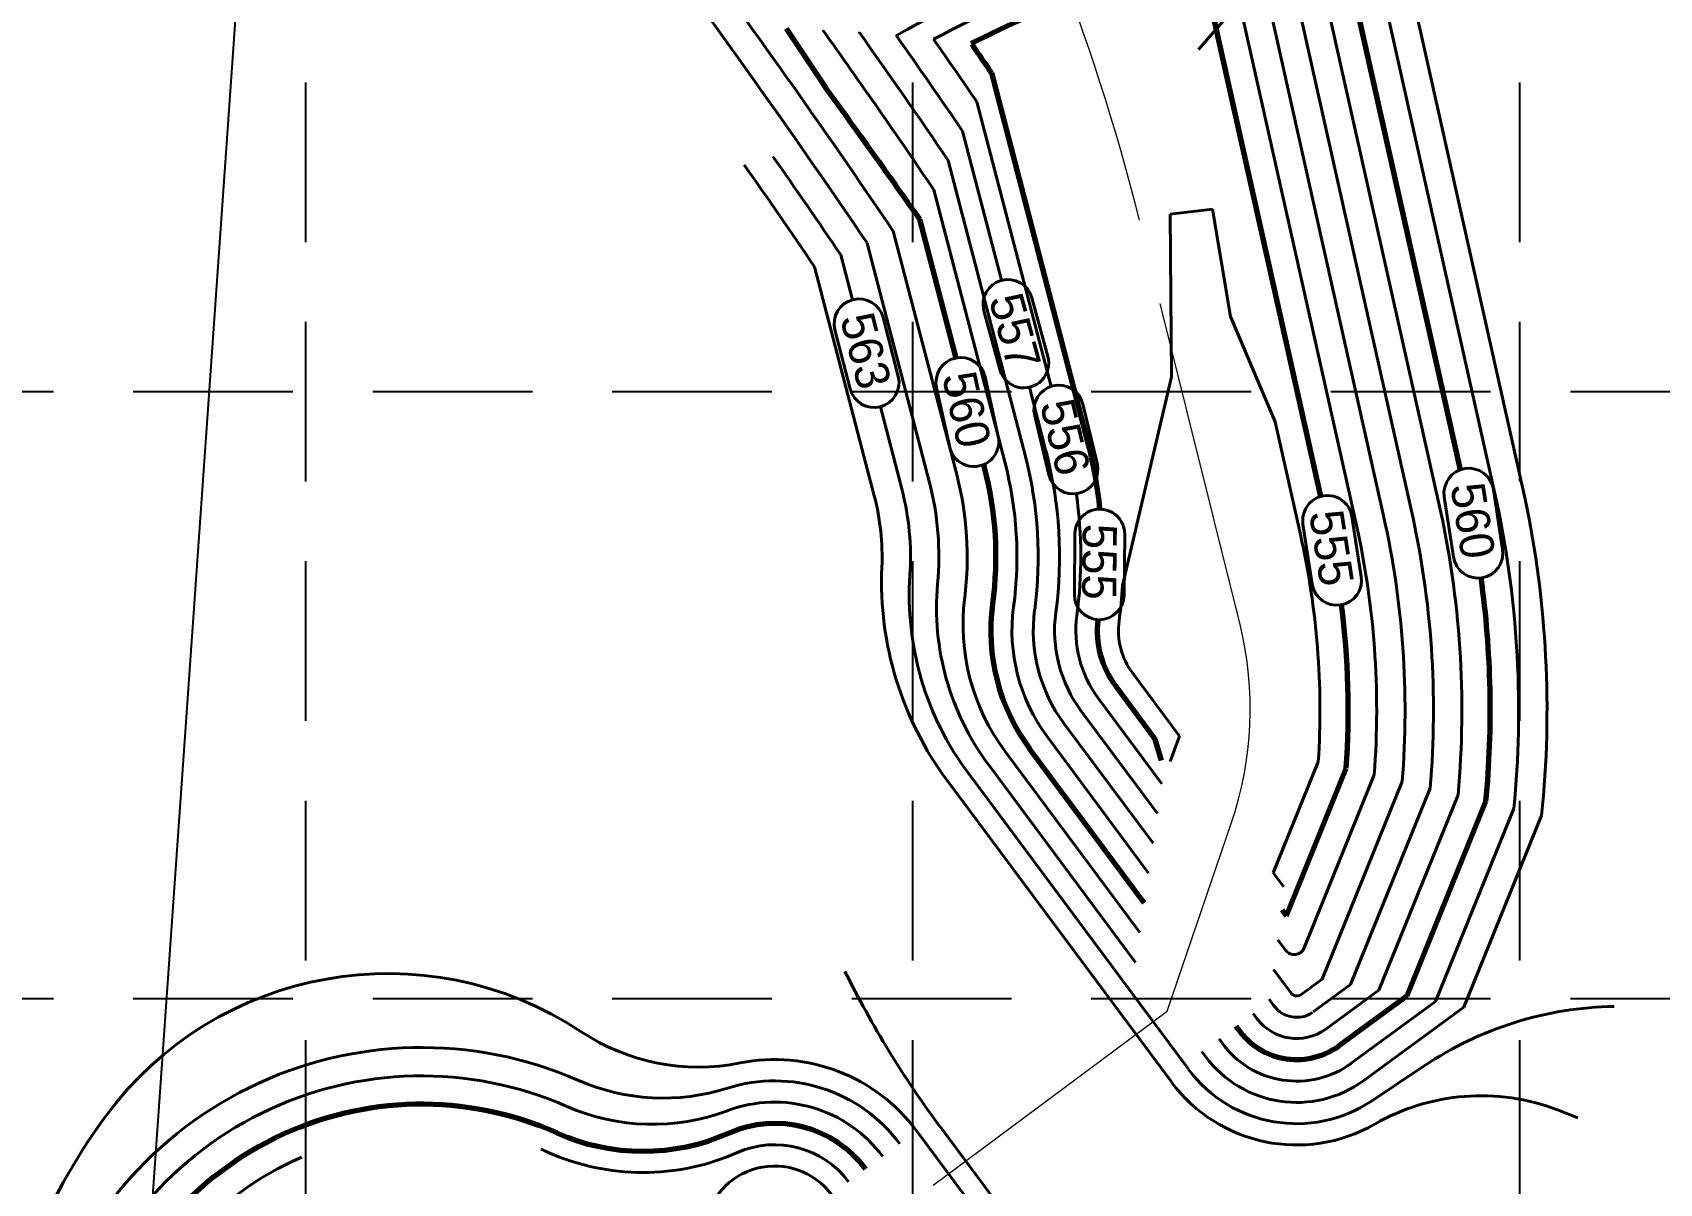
# Model space of a CAD drawing. Header units: feet. Extents: x 6037 to 11520, y 4436 to 7866.
# Drawn here: x 10365.1 to 10594.3, y 5697.3 to 5859.5 of the extents above; entities that cross this region are included whole.
import ezdxf
from ezdxf.enums import TextEntityAlignment as Align

# ---------------------------------------------------------------- set-up
doc = ezdxf.new("R2010")
doc.units = ezdxf.units.FT
doc.header["$LTSCALE"] = 0.4
doc.header["$MEASUREMENT"] = 0
for name, pattern in [('DASHED2', [0.375, 0.25, -0.125]), ('DGN Style 4', [233.366589, 116.610413, -58.305206, 0.145763, -58.305206]), ('HIDDEN', [0.375, 0.25, -0.125])]:
    doc.linetypes.add(name, pattern=pattern)
doc.layers.add('grid', color=254, linetype='HIDDEN')
doc.layers.add('Level 1', color=7, linetype='Continuous')
doc.styles.add('Style-CHAR_FAST_FONT', font='CHAR_FAST_FONT.shx')

msp = doc.modelspace()

# ---------------------------------------------------------------- linework, layer by layer
at = {"layer": 'grid', "color": 252, "linetype": 'DASHED2', "ltscale": 225}
for p, q in [((10403.52, 7776.26), (10403.52, 4782.14)), ((10489.06, 7776.26), (10489.06, 4782.14)), ((10574.59, 7776.26), (10574.59, 4782.14)), ((6126.74, 5808.94), (11429.95, 5808.94)), ((6126.74, 5723.41), (11429.95, 5723.41))]:
    msp.add_line(p, q, dxfattribs=at)
at = {"layer": 'Level 1', "color": 5, "linetype": 'Continuous', "lineweight": 40}
for p, q in [((10555.41, 5791.43), (10535.99, 5878.18)), ((10529.32, 5857.16), (10546.38, 5876.71)), ((10559.31, 5792.3), (10540.68, 5875.54)), ((10551.51, 5790.55), (10532.75, 5874.33)), ((10563.22, 5793.18), (10545.48, 5872.4)), ((10571.48, 5792.89), (10554.25, 5869.85)), ((10575.38, 5793.76), (10558.2, 5870.5)), ((10508.57, 5809.67), (10498.13, 5849.76)), ((10501.58, 5824.61), (10496.1, 5845.64)), ((10504.95, 5799.77), (10494.08, 5841.51)), ((10502.05, 5799.01), (10492.06, 5837.37)), ((10531.3, 5834.65), (10525.34, 5833.95)), ((10531.3, 5834.65), (10533.86, 5819.52)), ((10525.34, 5833.95), (10525.52, 5811.03)), ((10491.4, 5796.24), (10482.64, 5829.87)), ((10495.27, 5797.25), (10486.34, 5831.55)), ((10478.95, 5828.2), (10480.59, 5821.87)), ((10483.66, 5794.22), (10475.25, 5826.52)), ((10540.15, 5804.68), (10533.86, 5819.52)), ((10507.85, 5800.52), (10505.51, 5809.54)), ((10518.64, 5781.61), (10525.52, 5811.03)), ((10543.7, 5788.81), (10540.15, 5804.68)), ((10520.04, 5769.28), (10526.67, 5760.36)), ((10515.22, 5765.7), (10524.17, 5753.67)), ((10512.82, 5763.91), (10523.55, 5749.47)), ((10510.41, 5762.12), (10522.94, 5745.27)), ((10508, 5760.33), (10522.32, 5741.08)), ((10525.33, 5756.78), (10526.67, 5760.36)), ((10499.74, 5756.36), (10520.47, 5728.48)), ((10502.09, 5758.23), (10521.08, 5732.68)), ((10539.87, 5741.11), (10546.21, 5756.74)), ((10493.97, 5754.06), (10525.52, 5711.63)), ((10496.87, 5755.18), (10527.93, 5713.42)), ((10544.22, 5730.53), (10554.11, 5754.91)), ((10546.75, 5726.13), (10558.05, 5753.98)), ((10550.75, 5725.35), (10561.98, 5753.05)), ((10554.74, 5724.56), (10565.91, 5752.1)), ((10562.74, 5722.98), (10573.77, 5750.18)), ((10566.73, 5722.19), (10577.69, 5749.21)), ((10539.87, 5741.11), (10541.35, 5739.13)), ((10540.52, 5731.68), (10541.62, 5730.2)), ((10539.9, 5727.48), (10542.38, 5724.16)), ((10543.75, 5723.93), (10546.75, 5726.13)), ((10545.52, 5721.51), (10550.75, 5725.35)), ((10547.3, 5719.09), (10554.74, 5724.56)), ((10539.29, 5723.29), (10539.97, 5722.37)), ((10550.85, 5714.26), (10562.74, 5722.98)), ((10552.62, 5711.84), (10566.73, 5722.19)), ((10537.04, 5721.28), (10537.56, 5720.58)), ((10529.82, 5715.91), (10530.34, 5715.21)), ((10561.15, 5713.91), (10553.73, 5708.95)), ((10582.78, 5706.59), (10579.91, 5707.69)), ((10518.02, 5666.58), (10489.66, 5704.72)), ((10520.43, 5668.37), (10492.88, 5705.42))]:
    msp.add_line(p, q, dxfattribs=at)
at = {"layer": 'Level 1', "color": 5, "linetype": 'Continuous', "lineweight": 70}
for p, q in [((10546.6, 5794.16), (10529.54, 5870.39)), ((10566.25, 5797.92), (10550.3, 5869.2)), ((10471.24, 5860.09), (10476.78, 5851.77)), ((10500.16, 5853.86), (10513.66, 5802.04)), ((10490.04, 5833.22), (10495.13, 5813.66)), ((10499.05, 5798.64), (10499.15, 5798.25)), ((10517.63, 5767.49), (10523.23, 5759.96)), ((10524.15, 5756.95), (10523.23, 5759.96)), ((10505.59, 5758.54), (10521.7, 5736.88)), ((10541.74, 5735.07), (10550.16, 5755.83)), ((10558.74, 5723.77), (10569.84, 5751.14)), ((10541.14, 5735.88), (10541.74, 5735.07)), ((10549.07, 5716.67), (10558.74, 5723.77))]:
    msp.add_line(p, q, dxfattribs=at)
at = {"layer": 'Level 1', "color": 5, "linetype": 'DGN Style 4', "lineweight": 0}
for p, q in [((10535.2, 5776.1), (10521.01, 5833.06)), ((10524.93, 5721.61), (10533.96, 5748.05)), ((10491.96, 5697.1), (10524.93, 5721.61))]:
    msp.add_line(p, q, dxfattribs=at)
at = {"layer": 'Level 1', "flags": 128}
msp.add_lwpolyline([(10321.28, 4831.4), (10431.33, 6397.65), (10458.48, 7358.89)], dxfattribs=at)
at = {"layer": 'Level 1', "color": 5, "linetype": 'Continuous', "lineweight": 40, "flags": 128}
for points in [[(10501.36, 5812.03), (10499.1, 5820.3), (10499.1, 5820.3), (10499.1, 5820.3, -1), (10505.86, 5822.15), (10505.86, 5822.15), (10505.86, 5822.15), (10508.11, 5813.88), (10508.11, 5813.88), (10508.11, 5813.88, -1), (10501.36, 5812.03)], [(10480.26, 5809.32), (10478.12, 5817.62), (10478.12, 5817.62), (10478.12, 5817.62, -1), (10484.9, 5819.36), (10484.9, 5819.36), (10484.9, 5819.36), (10487.04, 5811.06), (10487.04, 5811.06), (10487.04, 5811.06, -1), (10480.26, 5809.32)], [(10494.28, 5801.11), (10492.43, 5809.48), (10492.43, 5809.48), (10492.43, 5809.48, -1), (10499.26, 5810.99), (10499.26, 5810.99), (10499.26, 5810.99), (10501.12, 5802.62), (10501.12, 5802.62), (10501.12, 5802.62, -1), (10494.28, 5801.11)], [(10508.27, 5797.18), (10506.26, 5805.51), (10506.26, 5805.51), (10506.26, 5805.51, -1), (10513.06, 5807.16), (10513.06, 5807.16), (10513.06, 5807.16), (10515.08, 5798.83), (10515.08, 5798.83), (10515.08, 5798.83, -1), (10508.27, 5797.18)], [(10565.27, 5785.62), (10563.97, 5794.09), (10563.97, 5794.09), (10563.97, 5794.09, -1), (10570.89, 5795.15), (10570.89, 5795.15), (10570.89, 5795.15), (10572.19, 5786.68), (10572.19, 5786.68), (10572.19, 5786.68, -1), (10565.27, 5785.62)], [(10545.36, 5781.78), (10544.06, 5790.25), (10544.06, 5790.25), (10544.06, 5790.25, -1), (10550.97, 5791.31), (10550.97, 5791.31), (10550.97, 5791.31), (10552.27, 5782.84), (10552.27, 5782.84), (10552.27, 5782.84, -1), (10545.36, 5781.78)], [(10511.86, 5780.32), (10511.94, 5788.9), (10511.94, 5788.9), (10511.94, 5788.9, -1), (10518.94, 5788.83), (10518.94, 5788.83), (10518.94, 5788.83), (10518.86, 5780.25), (10518.86, 5780.25), (10518.86, 5780.25, -1), (10511.86, 5780.32)]]:
    msp.add_lwpolyline(points, format="xyb", dxfattribs=at)
msp.add_lwpolyline([(10487.53, 5795.23), (10484.52, 5806.8)], dxfattribs=at)
at = {"layer": 'Level 1', "color": 5, "linetype": 'Continuous', "lineweight": 40, "extrusion": (0, 0, -1)}
for centre, radius, start, end in [((-9462.89, 5138.76), 1235.88, 141.00698, 145.90547), ((-9462.89, 5138.76), 1231.88, 141.00698, 145.87353), ((-9462.89, 5138.76), 1243.88, 144.56842, 145.83087), ((-9462.89, 5138.76), 1247.88, 144.7184, 145.72573), ((-9462.89, 5138.76), 1251.88, 144.87696, 145.6218), ((-9462.89, 5138.76), 1255.88, 145.02919, 145.51904), ((-9462.89, 5138.76), 1227.88, 145.05483, 145.84144), ((-9462.89, 5138.76), 1223.88, 144.9911, 145.80919), ((-10450.76, 5785.65), 34, 165.3998, 182.5058), ((-10450.76, 5785.65), 38, 165.3998, 183.8751), ((-10415.12, 5677.53), 49.38, 36.2987, 123.4795), ((-10542.83, 5731.09), 1.5, 202.0748, 323.3655), ((-10606.77, 5790.12), 141.94, 323.3644, 333.6961), ((-10543.18, 5724.75), 4, 236.2678, 323.3655), ((-10543.18, 5724.75), 1, 236.2678, 323.3655), ((-10588.84, 5672.44), 49.86, 56.2678, 88.9304), ((-10543.18, 5724.75), 7, 234.1897, 323.3643), ((-10458.91, 5743.74), 30, 258.7616, 303.4795), ((-10543.18, 5724.75), 16, 233.8256, 323.3655), ((-10543.18, 5724.75), 19, 236.2674, 323.3655), ((-10453.93, 5739.36), 30, 252.4253, 293.621), ((-10543.18, 5724.75), 22, 240.0559, 323.3655), ((-10569.14, 5679.69), 30, 60.0559, 111.0391), ((-10444.6, 5655.88), 85.95, 24.5226, 36.2987)]:
    msp.add_arc(centre, radius, start, end, dxfattribs=at)
at = {"layer": 'Level 1', "color": 5, "linetype": 'Continuous', "lineweight": 40}
for centre, radius, start, end in [((10575.17, 5704.03), 178.5, 102.6787, 119.6517), ((10575.17, 5704.03), 175.5, 103.9857, 118.2817), ((10481.56, 5859.53), 0.000001, 121.0457, 215.2816), ((10486.91, 5859.07), 0.1, 119.6517, 215.123), ((10450.76, 5785.65), 59, 352.3343, 14.6002), ((10450.76, 5785.65), 53, 352.3343, 14.6002), ((10450.76, 5785.65), 56, 352.3343, 14.6002), ((10450.76, 5785.65), 42, 354.7594, 14.6003), ((10450.76, 5785.65), 46, 352.8018, 14.6002), ((10450.76, 5785.65), 62, 352.3343, 8.1246), ((10433.45, 5764.03), 133, 354.854, 12.6579), ((10433.45, 5764.03), 145, 354.1335, 11.8312), ((10433.45, 5764.03), 125, 355.3916, 12.6579), ((10433.45, 5764.03), 129, 355.1165, 12.6579), ((10433.45, 5764.03), 141, 354.3635, 11.8088), ((10433.45, 5764.03), 113, 356.3034, 12.6579), ((10433.45, 5764.03), 121, 355.6803, 12.6579), ((10531.68, 5782.11), 47, 177.4942, 216.6345), ((10530.58, 5780.24), 42, 176.1249, 216.6345), ((10529.43, 5778.44), 37, 174.7594, 216.6345), ((10450.76, 5785.65), 68, 352.3343, 356.5933), ((10526.16, 5776.13), 30, 172.8018, 216.6345), ((10528.06, 5775.25), 25, 172.3343, 216.6345), ((10528.06, 5775.25), 22, 172.3343, 216.6345), ((10528.06, 5775.25), 19, 172.3343, 216.6345), ((10528.06, 5775.25), 16, 172.3343, 216.6345), ((10528.06, 5775.25), 10, 172.3343, 216.6345), ((10543.18, 5724.75), 13, 212.7602, 303.7314), ((10419.87, 5661.49), 55, 66.379, 166.0732), ((10469.62, 5689.82), 24.97, 36.6356, 101.2384), ((10543.18, 5724.75), 13, 303.7314, 306.1822), ((10419.87, 5661.49), 51, 66.3172, 166.0732), ((10469.62, 5689.82), 21.97, 36.6369, 107.5747), ((10452.41, 5735.66), 30, 246.3172, 290.5818), ((10469.62, 5689.82), 18.97, 36.6369, 110.5818), ((10419.87, 5661.49), 44, 66.0959, 67.5432), ((10451.07, 5731.88), 33, 246.0959, 293.7985), ((10469.62, 5689.82), 12.97, 36.6369, 113.7985), ((10419.87, 5661.49), 43, 113.1328, 166.0737), ((10469.62, 5689.82), 9.97, 36.6369, 172.3839)]:
    msp.add_arc(centre, radius, start, end, dxfattribs=at)
at = {"layer": 'Level 1', "color": 5, "linetype": 'DGN Style 4', "lineweight": 0}
for centre, radius, start, end in [((10229.91, 5760.56), 300, 13.9861, 21.666), ((10486.64, 5764.2), 50, 341.1522, 13.7626)]:
    msp.add_arc(centre, radius, start, end, dxfattribs=at)
at = {"layer": 'Level 1', "color": 5, "linetype": 'Continuous', "lineweight": 70}
for centre, radius, start, end in [((10575.17, 5704.03), 172.5, 105.339, 116.8265), ((10433.45, 5764.03), 137, 354.6034, 7.8253), ((10528.06, 5775.25), 28, 172.3343, 216.6337), ((10433.45, 5764.03), 117, 355.9837, 7.2931), ((10528.06, 5775.25), 13, 173.4697, 216.6345), ((10419.87, 5661.49), 47, 66.0959, 166.0733), ((10451.07, 5731.88), 30, 246.0959, 293.7985), ((10469.62, 5689.82), 15.97, 36.6369, 113.7985)]:
    msp.add_arc(centre, radius, start, end, dxfattribs=at)
at = {"layer": 'Level 1', "color": 5, "linetype": 'Continuous', "lineweight": 70, "extrusion": (0, 0, -1)}
for centre, radius, start, end in [((-9462.89, 5138.76), 1259.88, 145.19565, 145.41743), ((-9574, 5192.72), 1117.75, 143.87002, 145.0387), ((-10450.76, 5785.65), 65, 165.3998, 174.0814), ((-10450.76, 5785.65), 50, 165.3998, 187.6657), ((-10543.18, 5724.75), 10, 233.9421, 328.4048)]:
    msp.add_arc(centre, radius, start, end, dxfattribs=at)

# ---------------------------------------------------------------- texts
at = {"layer": 'Level 1', "color": 5, "linetype": 'Continuous', "lineweight": 40, "style": 'Style-CHAR_FAST_FONT'}
for s, rotation, p in [('557', 285.2647, (10504.41, 5823.24)), ('563', 284.4371, (10483.47, 5820.48)), ('560', 282.4738, (10497.88, 5812.16)), ('556', 283.5931, (10511.65, 5808.3)), ('560', 278.7199, (10569.58, 5796.41)), ('555', 278.7199, (10549.67, 5792.57)), ('555', 269.4176, (10517.85, 5790.28))]:
    msp.add_text(s, height=4.8, rotation=rotation, dxfattribs=at).set_placement(p, align=Align.TOP_LEFT)

doc.saveas('drawing.dxf')
